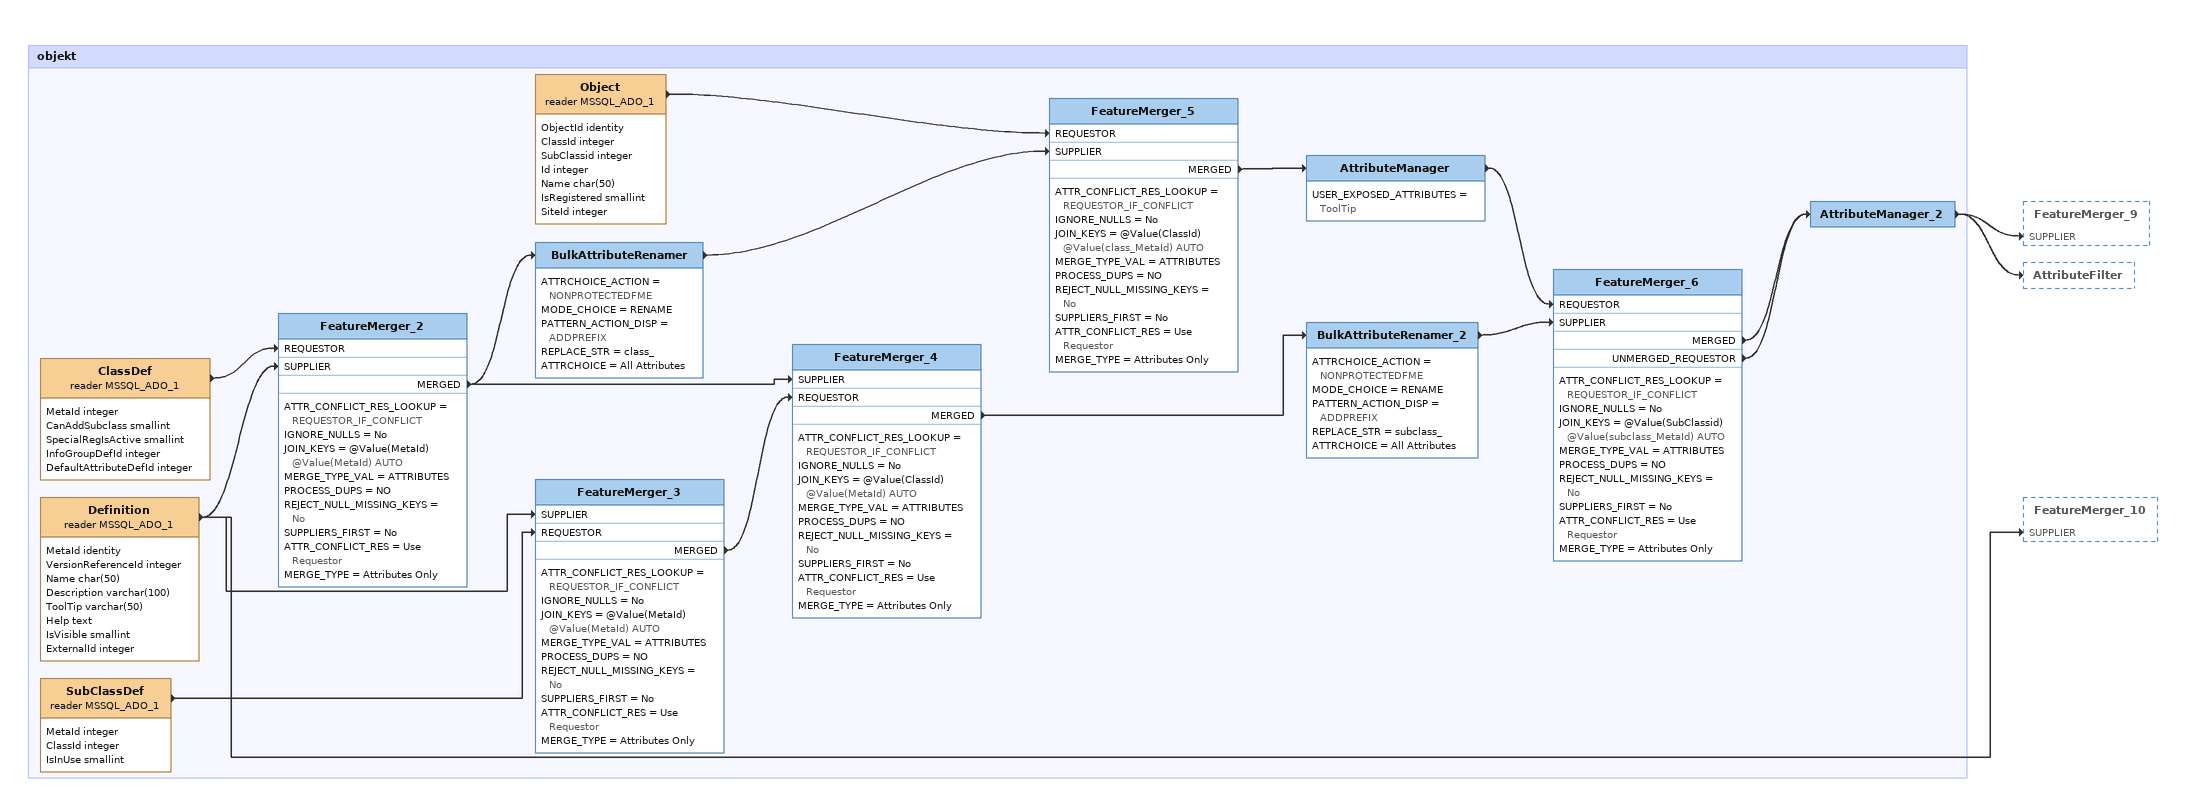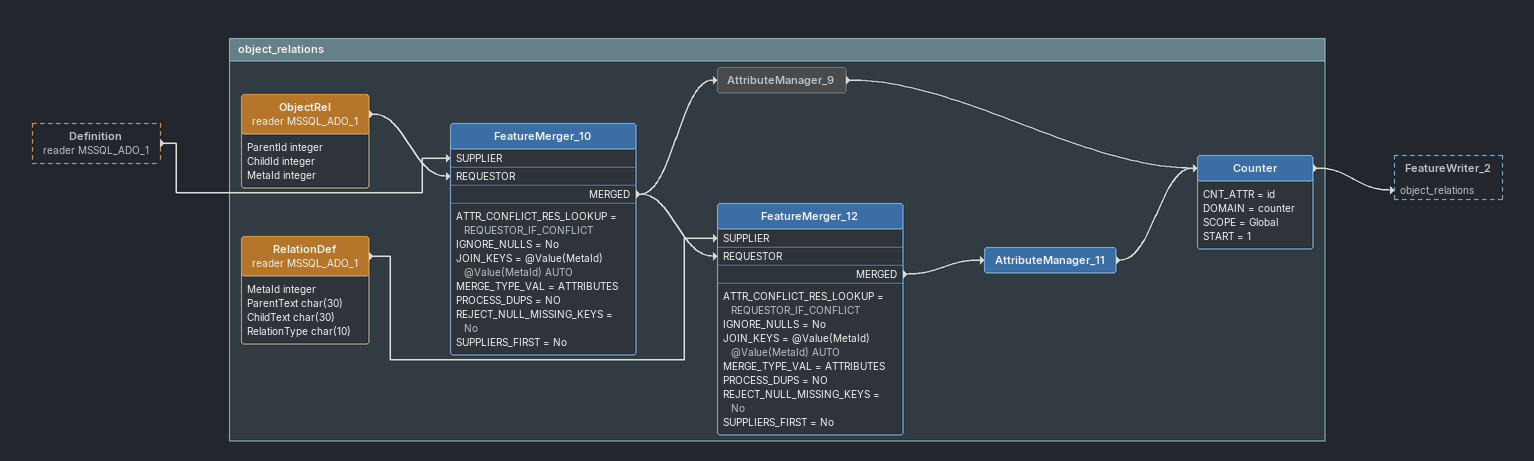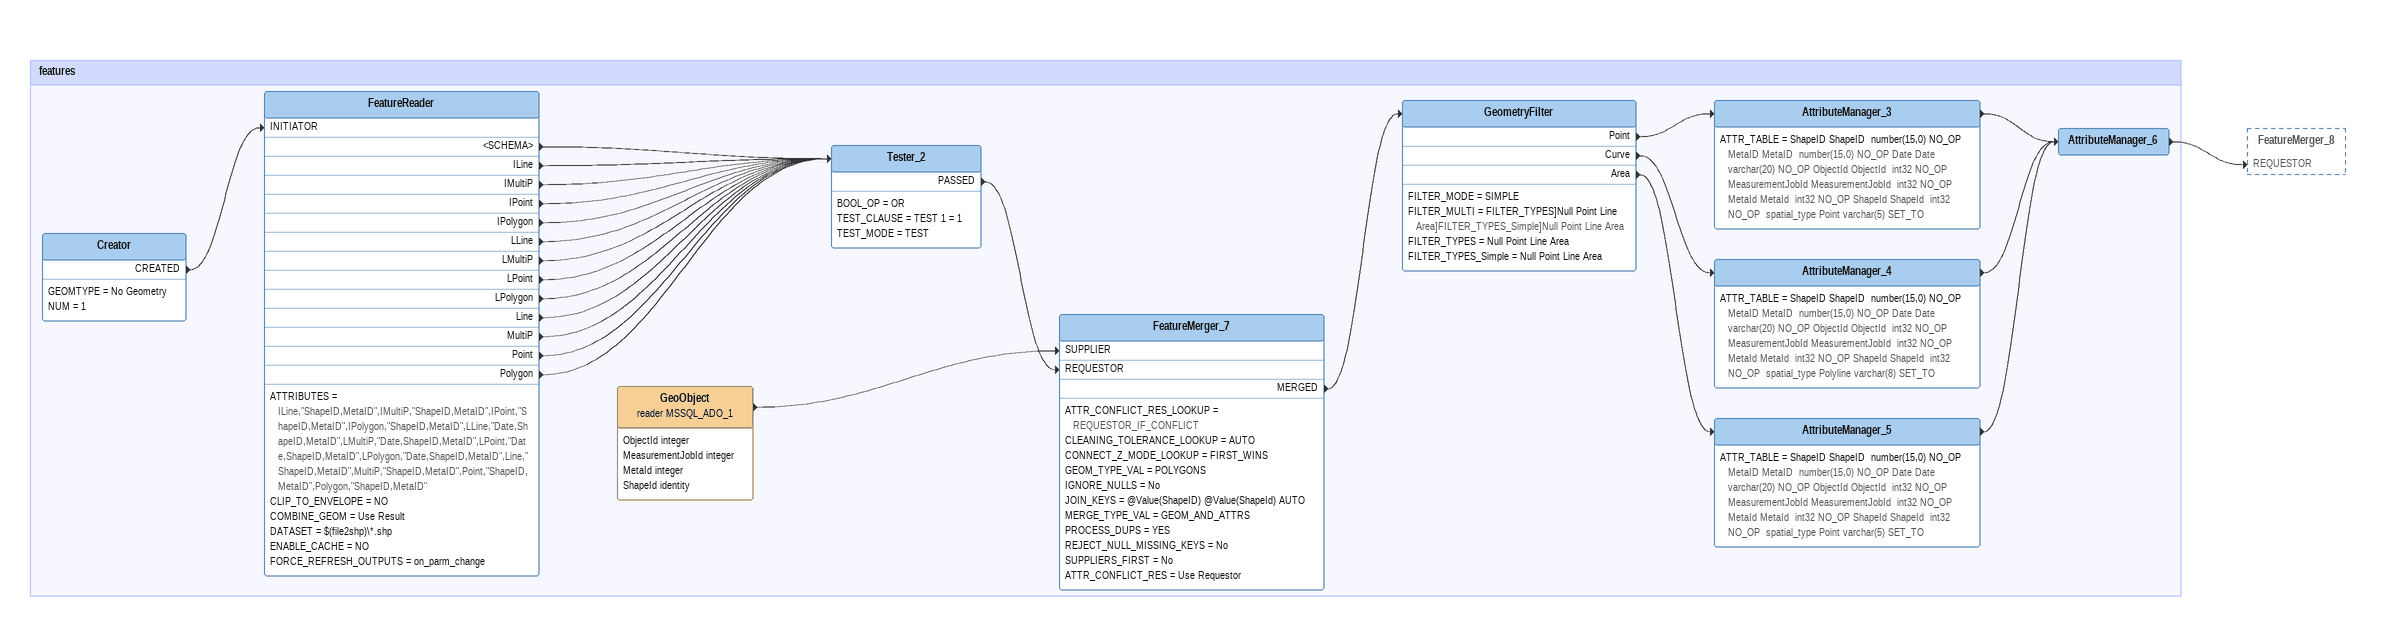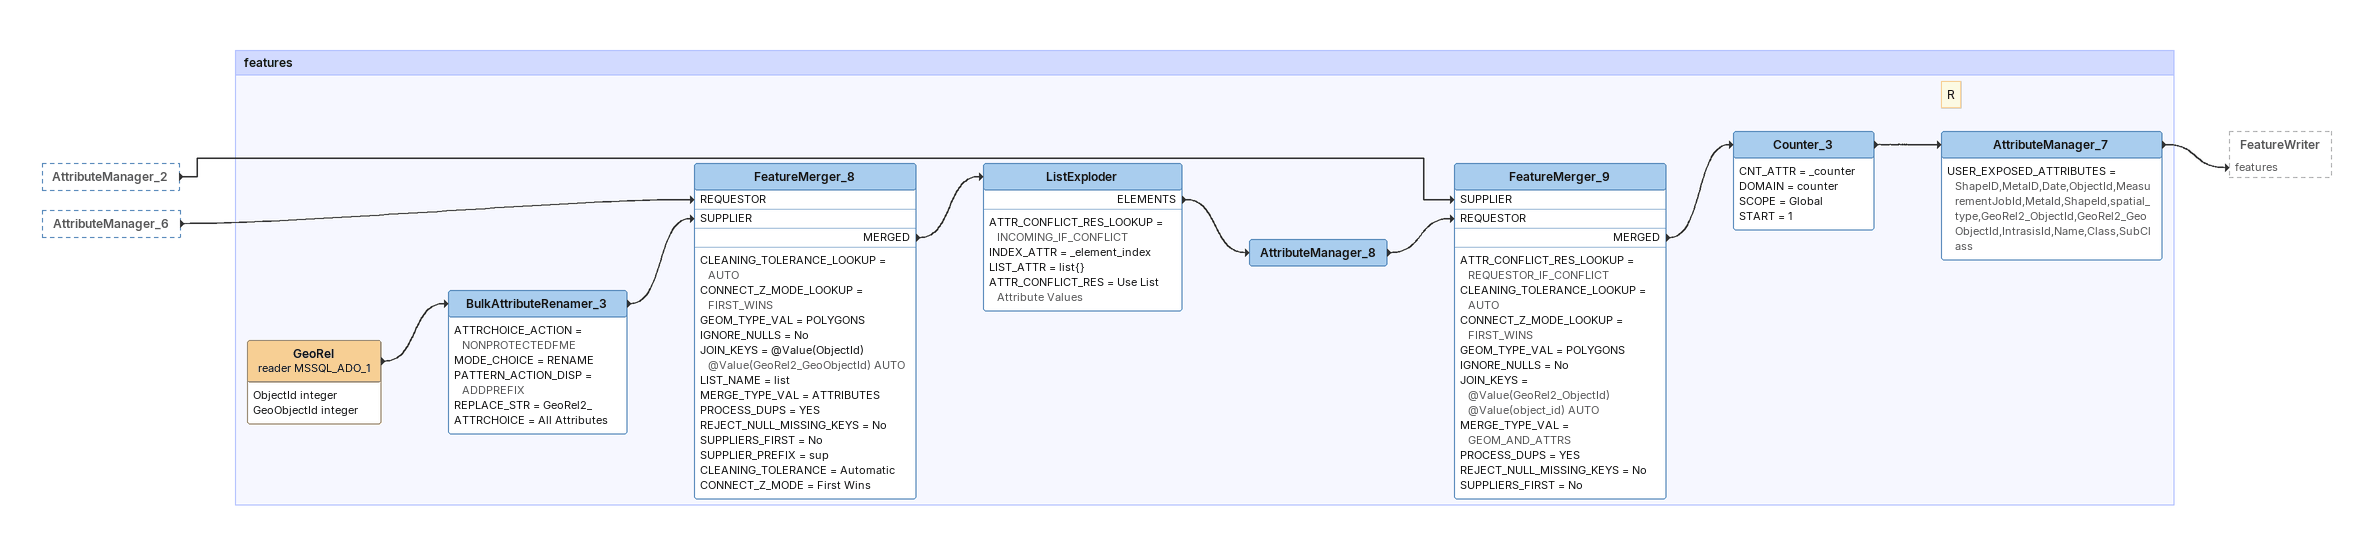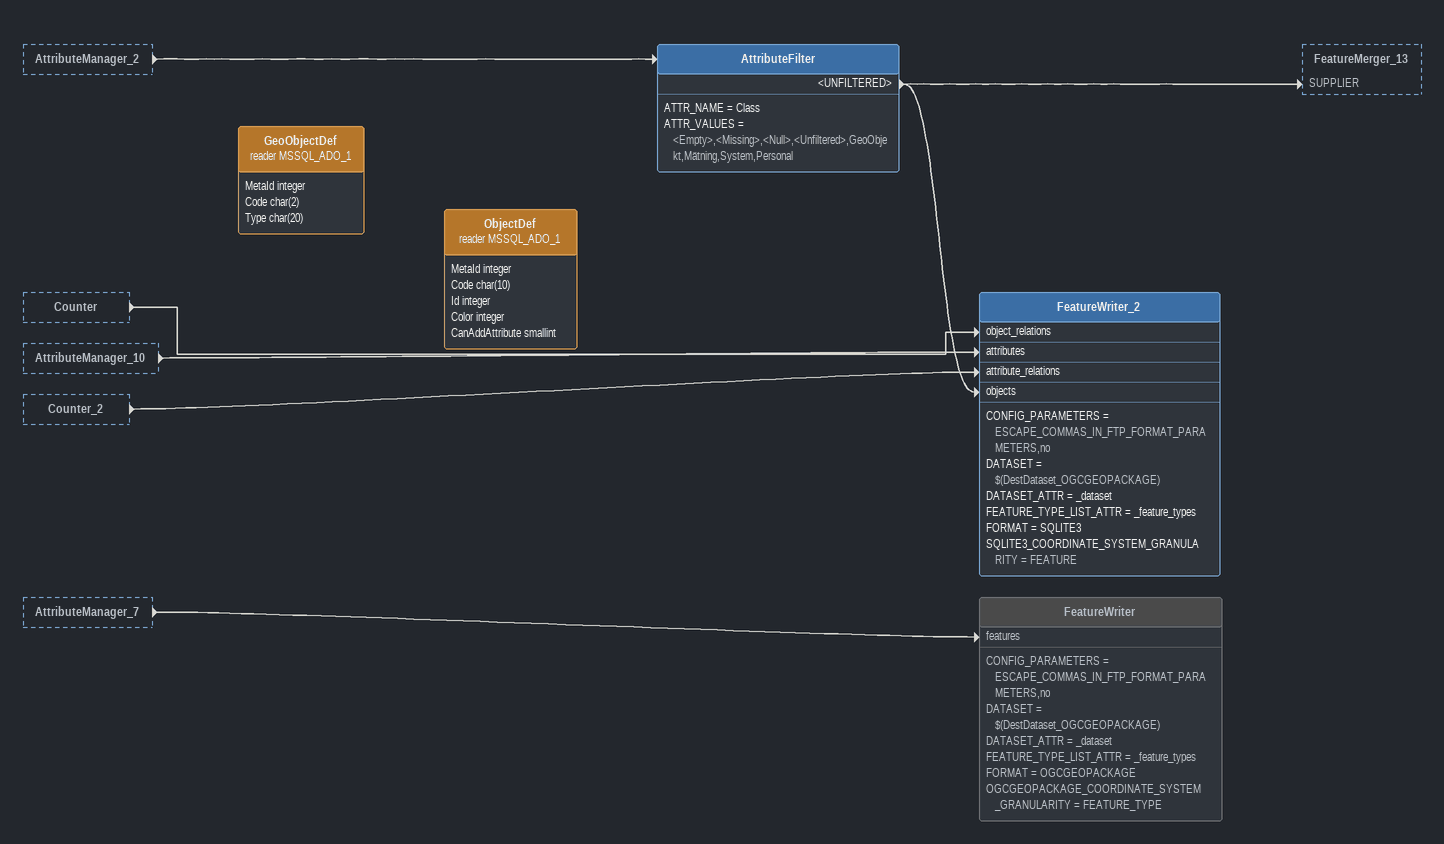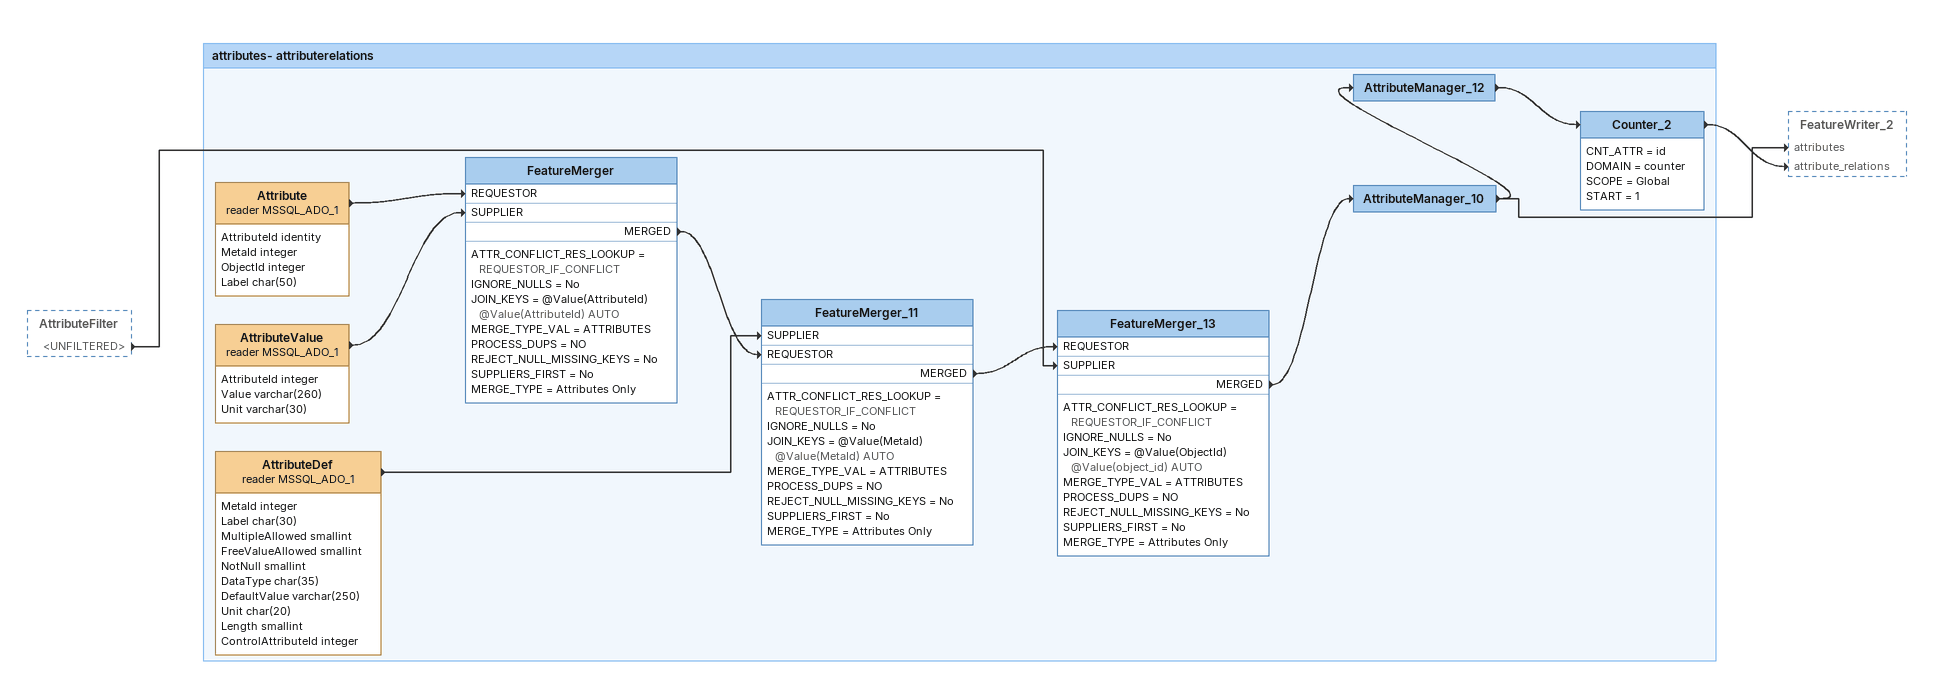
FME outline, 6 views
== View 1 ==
Bookmark: objekt
ClassDef (reader MSSQL_ADO_1)
    attributes: MetaId integer, CanAddSubclass smallint, SpecialRegIsActive smallint, InfoGroupDefId integer, DefaultAttributeDefId integer
    -> FeatureMerger_2 [REQUESTOR]
Definition (reader MSSQL_ADO_1)
    attributes: MetaId identity, VersionReferenceId integer, Name char(50), Description varchar(100), ToolTip varchar(50), Help text, IsVisible smallint, ExternalId integer
    -> FeatureMerger_2 [SUPPLIER]
    -> FeatureMerger_3 [SUPPLIER]
    -> FeatureMerger_10 [SUPPLIER]
FeatureMerger_2
    ATTR_CONFLICT_RES_LOOKUP = REQUESTOR_IF_CONFLICT
    IGNORE_NULLS = No
    JOIN_KEYS = @Value(MetaId) @Value(MetaId) AUTO
    MERGE_TYPE_VAL = ATTRIBUTES
    PROCESS_DUPS = NO
    REJECT_NULL_MISSING_KEYS = No
    SUPPLIERS_FIRST = No
    ATTR_CONFLICT_RES = Use Requestor
    MERGE_TYPE = Attributes Only
    MERGED -> FeatureMerger_4 [SUPPLIER]
    MERGED -> BulkAttributeRenamer
BulkAttributeRenamer
    ATTRCHOICE_ACTION = NONPROTECTEDFME
    MODE_CHOICE = RENAME
    PATTERN_ACTION_DISP = ADDPREFIX
    REPLACE_STR = class_
    ATTRCHOICE = All Attributes
    -> FeatureMerger_5 [SUPPLIER]
SubClassDef (reader MSSQL_ADO_1)
    attributes: MetaId integer, ClassId integer, IsInUse smallint
    -> FeatureMerger_3 [REQUESTOR]
FeatureMerger_3
    ATTR_CONFLICT_RES_LOOKUP = REQUESTOR_IF_CONFLICT
    IGNORE_NULLS = No
    JOIN_KEYS = @Value(MetaId) @Value(MetaId) AUTO
    MERGE_TYPE_VAL = ATTRIBUTES
    PROCESS_DUPS = NO
    REJECT_NULL_MISSING_KEYS = No
    SUPPLIERS_FIRST = No
    ATTR_CONFLICT_RES = Use Requestor
    MERGE_TYPE = Attributes Only
    MERGED -> FeatureMerger_4 [REQUESTOR]
FeatureMerger_4
    ATTR_CONFLICT_RES_LOOKUP = REQUESTOR_IF_CONFLICT
    IGNORE_NULLS = No
    JOIN_KEYS = @Value(ClassId) @Value(MetaId) AUTO
    MERGE_TYPE_VAL = ATTRIBUTES
    PROCESS_DUPS = NO
    REJECT_NULL_MISSING_KEYS = No
    SUPPLIERS_FIRST = No
    ATTR_CONFLICT_RES = Use Requestor
    MERGE_TYPE = Attributes Only
    MERGED -> BulkAttributeRenamer_2
BulkAttributeRenamer_2
    ATTRCHOICE_ACTION = NONPROTECTEDFME
    MODE_CHOICE = RENAME
    PATTERN_ACTION_DISP = ADDPREFIX
    REPLACE_STR = subclass_
    ATTRCHOICE = All Attributes
    -> FeatureMerger_6 [SUPPLIER]
Object (reader MSSQL_ADO_1)
    attributes: ObjectId identity, ClassId integer, SubClassid integer, Id integer, Name char(50), IsRegistered smallint, SiteId integer
    -> FeatureMerger_5 [REQUESTOR]
FeatureMerger_5
    ATTR_CONFLICT_RES_LOOKUP = REQUESTOR_IF_CONFLICT
    IGNORE_NULLS = No
    JOIN_KEYS = @Value(ClassId) @Value(class_MetaId) AUTO
    MERGE_TYPE_VAL = ATTRIBUTES
    PROCESS_DUPS = NO
    REJECT_NULL_MISSING_KEYS = No
    SUPPLIERS_FIRST = No
    ATTR_CONFLICT_RES = Use Requestor
    MERGE_TYPE = Attributes Only
    MERGED -> AttributeManager
AttributeManager
    USER_EXPOSED_ATTRIBUTES = ToolTip
    -> FeatureMerger_6 [REQUESTOR]
FeatureMerger_6
    ATTR_CONFLICT_RES_LOOKUP = REQUESTOR_IF_CONFLICT
    IGNORE_NULLS = No
    JOIN_KEYS = @Value(SubClassid) @Value(subclass_MetaId) AUTO
    MERGE_TYPE_VAL = ATTRIBUTES
    PROCESS_DUPS = NO
    REJECT_NULL_MISSING_KEYS = No
    SUPPLIERS_FIRST = No
    ATTR_CONFLICT_RES = Use Requestor
    MERGE_TYPE = Attributes Only
    MERGED -> AttributeManager_2
    UNMERGED_REQUESTOR -> AttributeManager_2
AttributeManager_2
    -> FeatureMerger_9 [SUPPLIER]
    -> AttributeFilter

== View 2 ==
Definition (reader MSSQL_ADO_1) [outside]
    -> FeatureMerger_10 [SUPPLIER]

Bookmark: object_relations
ObjectRel (reader MSSQL_ADO_1)
    attributes: ParentId integer, ChildId integer, MetaId integer
    -> FeatureMerger_10 [REQUESTOR]
FeatureMerger_10
    ATTR_CONFLICT_RES_LOOKUP = REQUESTOR_IF_CONFLICT
    IGNORE_NULLS = No
    JOIN_KEYS = @Value(MetaId) @Value(MetaId) AUTO
    MERGE_TYPE_VAL = ATTRIBUTES
    PROCESS_DUPS = NO
    REJECT_NULL_MISSING_KEYS = No
    SUPPLIERS_FIRST = No
    MERGED -> AttributeManager_9
    MERGED -> FeatureMerger_12 [REQUESTOR]
AttributeManager_9 [off]
    -> Counter
RelationDef (reader MSSQL_ADO_1)
    attributes: MetaId integer, ParentText char(30), ChildText char(30), RelationType char(10)
    -> FeatureMerger_12 [SUPPLIER]
FeatureMerger_12
    ATTR_CONFLICT_RES_LOOKUP = REQUESTOR_IF_CONFLICT
    IGNORE_NULLS = No
    JOIN_KEYS = @Value(MetaId) @Value(MetaId) AUTO
    MERGE_TYPE_VAL = ATTRIBUTES
    PROCESS_DUPS = NO
    REJECT_NULL_MISSING_KEYS = No
    SUPPLIERS_FIRST = No
    MERGED -> AttributeManager_11
AttributeManager_11
    -> Counter
Counter
    CNT_ATTR = id
    DOMAIN = counter
    SCOPE = Global
    START = 1
    -> FeatureWriter_2 [object_relations]

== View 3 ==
Bookmark: features
Creator
    GEOMTYPE = No Geometry
    NUM = 1
    CREATED -> FeatureReader [INITIATOR]
FeatureReader
    ATTRIBUTES = ILine,"ShapeID,MetaID",IMultiP,"ShapeID,MetaID",IPoint,"ShapeID,MetaID",IPolygon,"ShapeID,MetaID",LLine,"Date,ShapeID,MetaID",LMultiP,"Date,ShapeID,MetaID",LPoint,"Date,ShapeID,MetaID",LPolygon,"Date,ShapeID,MetaID",Line,"ShapeID,MetaID",MultiP,"ShapeID,MetaID",Point,"ShapeID,MetaID",Polygon,"ShapeID,MetaID"
    CLIP_TO_ENVELOPE = NO
    COMBINE_GEOM = Use Result
    DATASET = $(file2shp)\*.shp
    ENABLE_CACHE = NO
    FORCE_REFRESH_OUTPUTS = on_parm_change
    <SCHEMA> -> Tester_2
    ILine -> Tester_2
    IMultiP -> Tester_2
    IPoint -> Tester_2
    IPolygon -> Tester_2
    LLine -> Tester_2
    LMultiP -> Tester_2
    LPoint -> Tester_2
    LPolygon -> Tester_2
    Line -> Tester_2
    MultiP -> Tester_2
    Point -> Tester_2
    Polygon -> Tester_2
Tester_2
    BOOL_OP = OR
    TEST_CLAUSE = TEST 1 = 1
    TEST_MODE = TEST
    PASSED -> FeatureMerger_7 [REQUESTOR]
GeoObject (reader MSSQL_ADO_1)
    attributes: ObjectId integer, MeasurementJobId integer, MetaId integer, ShapeId identity
    -> FeatureMerger_7 [SUPPLIER]
FeatureMerger_7
    ATTR_CONFLICT_RES_LOOKUP = REQUESTOR_IF_CONFLICT
    CLEANING_TOLERANCE_LOOKUP = AUTO
    CONNECT_Z_MODE_LOOKUP = FIRST_WINS
    GEOM_TYPE_VAL = POLYGONS
    IGNORE_NULLS = No
    JOIN_KEYS = @Value(ShapeID) @Value(ShapeId) AUTO
    MERGE_TYPE_VAL = GEOM_AND_ATTRS
    PROCESS_DUPS = YES
    REJECT_NULL_MISSING_KEYS = No
    SUPPLIERS_FIRST = No
    ATTR_CONFLICT_RES = Use Requestor
    MERGED -> GeometryFilter
GeometryFilter
    FILTER_MODE = SIMPLE
    FILTER_MULTI = FILTER_TYPES]Null Point Line Area]FILTER_TYPES_Simple]Null Point Line Area
    FILTER_TYPES = Null Point Line Area
    FILTER_TYPES_Simple = Null Point Line Area
    Point -> AttributeManager_3
    Curve -> AttributeManager_4
    Area -> AttributeManager_5
AttributeManager_3
    ATTR_TABLE = ShapeID ShapeID  number(15,0) NO_OP MetaID MetaID  number(15,0) NO_OP Date Date  varchar(20) NO_OP ObjectId ObjectId  int32 NO_OP MeasurementJobId MeasurementJobId  int32 NO_OP MetaId MetaId  int32 NO_OP ShapeId ShapeId  int32 NO_OP  spatial_type Point varchar(5) SET_TO
    -> AttributeManager_6
AttributeManager_4
    ATTR_TABLE = ShapeID ShapeID  number(15,0) NO_OP MetaID MetaID  number(15,0) NO_OP Date Date  varchar(20) NO_OP ObjectId ObjectId  int32 NO_OP MeasurementJobId MeasurementJobId  int32 NO_OP MetaId MetaId  int32 NO_OP ShapeId ShapeId  int32 NO_OP  spatial_type Polyline varchar(8) SET_TO
    -> AttributeManager_6
AttributeManager_5
    ATTR_TABLE = ShapeID ShapeID  number(15,0) NO_OP MetaID MetaID  number(15,0) NO_OP Date Date  varchar(20) NO_OP ObjectId ObjectId  int32 NO_OP MeasurementJobId MeasurementJobId  int32 NO_OP MetaId MetaId  int32 NO_OP ShapeId ShapeId  int32 NO_OP  spatial_type Point varchar(5) SET_TO
    -> AttributeManager_6
AttributeManager_6
    -> FeatureMerger_8 [REQUESTOR]

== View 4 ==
AttributeManager_2 [outside]
    -> FeatureMerger_9 [SUPPLIER]
AttributeManager_6 [outside]
    -> FeatureMerger_8 [REQUESTOR]

Bookmark: features
GeoRel (reader MSSQL_ADO_1)
    attributes: ObjectId integer, GeoObjectId integer
    -> BulkAttributeRenamer_3
BulkAttributeRenamer_3
    ATTRCHOICE_ACTION = NONPROTECTEDFME
    MODE_CHOICE = RENAME
    PATTERN_ACTION_DISP = ADDPREFIX
    REPLACE_STR = GeoRel2_
    ATTRCHOICE = All Attributes
    -> FeatureMerger_8 [SUPPLIER]
FeatureMerger_8
    CLEANING_TOLERANCE_LOOKUP = AUTO
    CONNECT_Z_MODE_LOOKUP = FIRST_WINS
    GEOM_TYPE_VAL = POLYGONS
    IGNORE_NULLS = No
    JOIN_KEYS = @Value(ObjectId) @Value(GeoRel2_GeoObjectId) AUTO
    LIST_NAME = list
    MERGE_TYPE_VAL = ATTRIBUTES
    PROCESS_DUPS = YES
    REJECT_NULL_MISSING_KEYS = No
    SUPPLIERS_FIRST = No
    SUPPLIER_PREFIX = sup
    CLEANING_TOLERANCE = Automatic
    CONNECT_Z_MODE = First Wins
    MERGED -> ListExploder
ListExploder
    ATTR_CONFLICT_RES_LOOKUP = INCOMING_IF_CONFLICT
    INDEX_ATTR = _element_index
    LIST_ATTR = list{}
    ATTR_CONFLICT_RES = Use List Attribute Values
    ELEMENTS -> AttributeManager_8
AttributeManager_8
    -> FeatureMerger_9 [REQUESTOR]
FeatureMerger_9
    ATTR_CONFLICT_RES_LOOKUP = REQUESTOR_IF_CONFLICT
    CLEANING_TOLERANCE_LOOKUP = AUTO
    CONNECT_Z_MODE_LOOKUP = FIRST_WINS
    GEOM_TYPE_VAL = POLYGONS
    IGNORE_NULLS = No
    JOIN_KEYS = @Value(GeoRel2_ObjectId) @Value(object_id) AUTO
    MERGE_TYPE_VAL = GEOM_AND_ATTRS
    PROCESS_DUPS = YES
    REJECT_NULL_MISSING_KEYS = No
    SUPPLIERS_FIRST = No
    MERGED -> Counter_3
Counter_3
    CNT_ATTR = _counter
    DOMAIN = counter
    SCOPE = Global
    START = 1
    -> AttributeManager_7
Note: R
AttributeManager_7
    USER_EXPOSED_ATTRIBUTES = ShapeID,MetaID,Date,ObjectId,MeasurementJobId,MetaId,ShapeId,spatial_type,GeoRel2_ObjectId,GeoRel2_GeoObjectId,IntrasisId,Name,Class,SubClass
    -> FeatureWriter [features]

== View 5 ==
AttributeManager_2 [outside]
    -> AttributeFilter
Counter [outside]
    -> FeatureWriter_2 [object_relations]
AttributeManager_10 [outside]
    -> FeatureWriter_2 [attributes]
Counter_2 [outside]
    -> FeatureWriter_2 [attribute_relations]
AttributeManager_7 [outside]
    -> FeatureWriter [features]
GeoObjectDef (reader MSSQL_ADO_1)
    attributes: MetaId integer, Code char(2), Type char(20)
AttributeFilter
    ATTR_NAME = Class
    ATTR_VALUES = <Empty>,<Missing>,<Null>,<Unfiltered>,GeoObjekt,Mätning,System,Personal
    <UNFILTERED> -> FeatureMerger_13 [SUPPLIER]
    <UNFILTERED> -> FeatureWriter_2 [objects]
ObjectDef (reader MSSQL_ADO_1)
    attributes: MetaId integer, Code char(10), Id integer, Color integer, CanAddAttribute smallint
FeatureWriter [off]
    CONFIG_PARAMETERS = ESCAPE_COMMAS_IN_FTP_FORMAT_PARAMETERS,no
    DATASET = $(DestDataset_OGCGEOPACKAGE)
    DATASET_ATTR = _dataset
    FEATURE_TYPE_LIST_ATTR = _feature_types
    FORMAT = OGCGEOPACKAGE
    OGCGEOPACKAGE_COORDINATE_SYSTEM_GRANULARITY = FEATURE_TYPE
FeatureWriter_2
    CONFIG_PARAMETERS = ESCAPE_COMMAS_IN_FTP_FORMAT_PARAMETERS,no
    DATASET = $(DestDataset_OGCGEOPACKAGE)
    DATASET_ATTR = _dataset
    FEATURE_TYPE_LIST_ATTR = _feature_types
    FORMAT = SQLITE3
    SQLITE3_COORDINATE_SYSTEM_GRANULARITY = FEATURE

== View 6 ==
AttributeFilter [outside]
    <UNFILTERED> -> FeatureMerger_13 [SUPPLIER]

Bookmark: attributes- attributerelations
Attribute (reader MSSQL_ADO_1)
    attributes: AttributeId identity, MetaId integer, ObjectId integer, Label char(50)
    -> FeatureMerger [REQUESTOR]
AttributeValue (reader MSSQL_ADO_1)
    attributes: AttributeId integer, Value varchar(260), Unit varchar(30)
    -> FeatureMerger [SUPPLIER]
FeatureMerger
    ATTR_CONFLICT_RES_LOOKUP = REQUESTOR_IF_CONFLICT
    IGNORE_NULLS = No
    JOIN_KEYS = @Value(AttributeId) @Value(AttributeId) AUTO
    MERGE_TYPE_VAL = ATTRIBUTES
    PROCESS_DUPS = NO
    REJECT_NULL_MISSING_KEYS = No
    SUPPLIERS_FIRST = No
    MERGE_TYPE = Attributes Only
    MERGED -> FeatureMerger_11 [REQUESTOR]
AttributeDef (reader MSSQL_ADO_1)
    attributes: MetaId integer, Label char(30), MultipleAllowed smallint, FreeValueAllowed smallint, NotNull smallint, DataType char(35), DefaultValue varchar(250), Unit char(20), Length smallint, ControlAttributeId integer
    -> FeatureMerger_11 [SUPPLIER]
FeatureMerger_11
    ATTR_CONFLICT_RES_LOOKUP = REQUESTOR_IF_CONFLICT
    IGNORE_NULLS = No
    JOIN_KEYS = @Value(MetaId) @Value(MetaId) AUTO
    MERGE_TYPE_VAL = ATTRIBUTES
    PROCESS_DUPS = NO
    REJECT_NULL_MISSING_KEYS = No
    SUPPLIERS_FIRST = No
    MERGE_TYPE = Attributes Only
    MERGED -> FeatureMerger_13 [REQUESTOR]
FeatureMerger_13
    ATTR_CONFLICT_RES_LOOKUP = REQUESTOR_IF_CONFLICT
    IGNORE_NULLS = No
    JOIN_KEYS = @Value(ObjectId) @Value(object_id) AUTO
    MERGE_TYPE_VAL = ATTRIBUTES
    PROCESS_DUPS = NO
    REJECT_NULL_MISSING_KEYS = No
    SUPPLIERS_FIRST = No
    MERGE_TYPE = Attributes Only
    MERGED -> AttributeManager_10
AttributeManager_10
    -> AttributeManager_12
    -> FeatureWriter_2 [attributes]
AttributeManager_12
    -> Counter_2
Counter_2
    CNT_ATTR = id
    DOMAIN = counter
    SCOPE = Global
    START = 1
    -> FeatureWriter_2 [attribute_relations]
